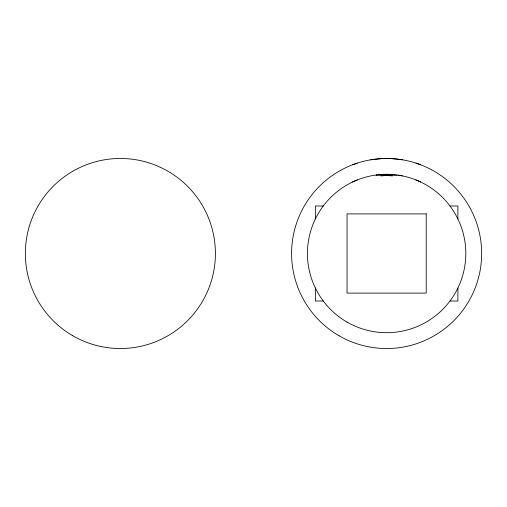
<?xml version="1.0" encoding="UTF-8"?>
<svg xmlns="http://www.w3.org/2000/svg" width="507" height="507" viewBox="0 0 507 507"><rect width="100%" height="100%" fill="white"/><g stroke="black" fill="none" stroke-linecap="round" stroke-linejoin="round"><path stroke-width="0.76" d="M352.58 182L353.075 181.766M353.151 181.734L357.308 179.934M352.58 164.775L357.308 163.108M370.788 159.8L381.302 158.621L391.645 158.602M378.71 174.706L386.619 174.313L394.528 174.706M378.856 158.792L381.277 158.621M381.6 158.602L385.459 158.482M323.27 205.988L315.354 205.988L315.354 218.98M449.975 205.988L457.891 205.988L457.891 218.98M323.27 301.012L315.354 301.012L315.354 288.02M449.975 301.012L457.891 301.012L457.891 288.02M387.399 158.476L387.785 158.482M388.166 158.482L392.982 158.685M391.962 158.621L394.389 158.792M393.204 158.697L402.457 159.8M398.356 175.188L402.457 175.91M415.936 163.108L420.664 164.775M415.936 179.934L420.018 181.696M420.17 181.766L420.658 182M376.118 175.213A15.704 1.318 3.4 0 1 392.443 175.923M376.771 174.94A15.704 0.97 -4.6 0 1 376.359 174.953M380.795 175.923A15.704 1.318 -3.4 0 1 397.127 175.213M426.216 213.903L347.029 213.903L347.029 293.097L426.216 293.097L426.216 213.903M339.107 335.799A95.031 95.031 0 0 0 481.65 253.5A95.031 95.031 0 0 0 339.107 171.201A95.031 95.031 0 0 0 339.107 335.799M347.029 322.078A79.187 79.187 0 0 0 465.813 253.5A79.187 79.187 0 0 0 347.029 184.922A79.187 79.187 0 0 0 347.029 322.078M72.862 335.799A95.031 95.031 0 0 0 215.405 253.5A95.031 95.031 0 0 0 72.862 171.201A95.031 95.031 0 0 0 72.862 335.799"/></g></svg>
